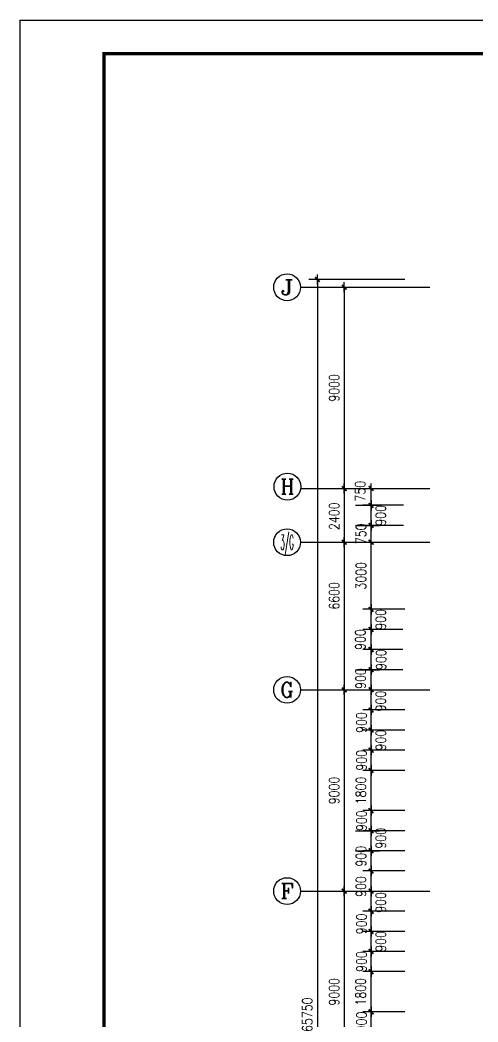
# Model space of a CAD drawing. Extents: x -55219 to 470149, y 494712 to 780039.
# Drawn here: x 78170 to 98620, y 638083 to 682881 of the extents above; entities that cross this region are included whole.
import ezdxf
from ezdxf.enums import TextEntityAlignment as Align

# ---------------------------------------------------------------- set-up
doc = ezdxf.new("R2010")
doc.units = 0
doc.header["$LTSCALE"] = 1500
doc.header["$MEASUREMENT"] = 0
doc.layers.get('0').update_dxf_attribs({"linetype": 'CONTINUOUS'})
doc.layers.get('DEFPOINTS').update_dxf_attribs({"linetype": 'CONTINUOUS'})
for name, color, linetype in [('AXIS', 3, 'CONTINUOUS'), ('AXIS_TEXT', 7, 'CONTINUOUS'), ('PUB_DIM', 3, 'CONTINUOUS'), ('PUB_TITLE', 4, 'CONTINUOUS')]:
    doc.layers.add(name, color=color, linetype=linetype)
doc.styles.add('COMPLEX', font='COMPLEX')
doc.styles.add('DIM_FONT', font='SIMPLEX.shx', dxfattribs={"width": 0.8})
doc.dimstyles.new('AXIS150', dxfattribs={"dimscale": 1.5, "dimtxt": 300, "dimasz": 1, "dimexe": 250, "dimexo": 300, "dimgap": 150, "dimtad": 1, "dimdec": 0, "dimzin": 0, "dimdsep": 46, "dimtxsty": 'DIM_FONT', "dimblk": '_DIMX', "dimcen": 0.09, "dimse1": 1, "dimse2": 1, "dimclrt": 7, "dimadec": 0, "dimazin": 0, "dimtfac": 1, "dimtdec": 0, "dimtix": 1, "dimtmove": 2, "dimatfit": 3, "dimldrblk": '_DIMX', "dimfxl": 1, "dimtolj": 1, "dimtzin": 0, "dimarcsym": 0})
doc.dimstyles.new('DIMA150', dxfattribs={"dimscale": 1.5, "dimtxt": 300, "dimasz": 1, "dimexe": 250, "dimexo": 300, "dimgap": 150, "dimtad": 1, "dimdec": 0, "dimzin": 0, "dimdsep": 46, "dimtxsty": 'DIM_FONT', "dimblk": '_DIMX', "dimcen": 0.09, "dimse1": 1, "dimclrt": 7, "dimadec": 0, "dimazin": 0, "dimtfac": 1, "dimtdec": 0, "dimtix": 1, "dimtmove": 2, "dimatfit": 3, "dimldrblk": '_DIMX', "dimfxl": 1, "dimtolj": 1, "dimtzin": 0, "dimarcsym": 0})
doc.dimstyles.new('DIMB150', dxfattribs={"dimscale": 1.5, "dimtxt": 300, "dimasz": 1, "dimexe": 250, "dimexo": 300, "dimgap": 150, "dimtad": 1, "dimdec": 0, "dimzin": 0, "dimdsep": 46, "dimtxsty": 'DIM_FONT', "dimblk": '_DIMX', "dimcen": 0.09, "dimse2": 1, "dimclrt": 7, "dimadec": 0, "dimazin": 0, "dimtfac": 1, "dimtdec": 0, "dimtix": 1, "dimtmove": 2, "dimatfit": 3, "dimldrblk": '_DIMX', "dimfxl": 1, "dimtolj": 1, "dimtzin": 0, "dimarcsym": 0})
doc.dimstyles.new('DIMN150', dxfattribs={"dimscale": 1.5, "dimtxt": 300, "dimasz": 1, "dimexe": 250, "dimexo": 300, "dimgap": 150, "dimtad": 1, "dimdec": 0, "dimzin": 0, "dimdsep": 46, "dimtxsty": 'DIM_FONT', "dimblk": '_DIMX', "dimcen": 0.09, "dimclrt": 7, "dimadec": 0, "dimazin": 0, "dimtfac": 1, "dimtdec": 0, "dimtix": 1, "dimtmove": 2, "dimatfit": 3, "dimldrblk": '_DIMX', "dimfxl": 1, "dimtolj": 1, "dimtzin": 0, "dimarcsym": 0})

# ---------------------------------------------------------------- blocks, each defined once
blk = doc.blocks.new('_AXISO')
blk.add_circle((0, 0), 0.5)
at = {"layer": 'AXIS_TEXT', "style": 'COMPLEX', "width": 1.041667}
blk.add_attdef('A', text='', height=0.56, dxfattribs=at).set_placement((-0.25, -0.28), (0.25, -0.28), align=Align.FIT)
blk = doc.blocks.new('_DIMX')
blk.add_line((-150, 0), (150, 0))
at = {"const_width": 50}
blk.add_lwpolyline([(-70, -70), (70, 70)], dxfattribs=at)
blk = doc.blocks.new('*D100')
at = {"color": 0, "linetype": 'ByBlock'}
blk.add_line((92647, 661931), (92647, 659534), dxfattribs=at)
at = {"layer": 'DEFPOINTS', "color": 0, "linetype": 'ByBlock'}
for p in [(96474, 661933), (92647, 659533), (96474, 659533)]:
    blk.add_point(p, dxfattribs=at)
at = {"color": 0, "linetype": 'ByBlock', "xscale": 1.5, "yscale": 1.5, "zscale": 1.5}
for p, rotation in [((92647, 661933), 90), ((92647, 659533), 270)]:
    blk.add_blockref('_DIMX', p, dxfattribs=dict(at, rotation=rotation))
at = {"color": 7, "linetype": 'ByBlock', "insert": (92197, 660695), "char_height": 450, "attachment_point": 5, "rotation": 90, "style": 'DIM_FONT'}
blk.add_mtext('\\A1;2400', dxfattribs=at)
blk = doc.blocks.new('*D101')
at = {"color": 0, "linetype": 'ByBlock'}
blk.add_line((92647, 659531), (92647, 652934), dxfattribs=at)
at = {"layer": 'DEFPOINTS', "color": 0, "linetype": 'ByBlock'}
for p in [(96474, 659533), (92647, 652933), (96474, 652933)]:
    blk.add_point(p, dxfattribs=at)
at = {"color": 0, "linetype": 'ByBlock', "xscale": 1.5, "yscale": 1.5, "zscale": 1.5}
for p, rotation in [((92647, 659533), 90), ((92647, 652933), 270)]:
    blk.add_blockref('_DIMX', p, dxfattribs=dict(at, rotation=rotation))
at = {"color": 7, "linetype": 'ByBlock', "insert": (92197, 657133), "char_height": 450, "attachment_point": 5, "rotation": 90, "style": 'DIM_FONT'}
blk.add_mtext('\\A1;6600', dxfattribs=at)
blk = doc.blocks.new('*D102')
at = {"color": 0, "linetype": 'ByBlock'}
blk.add_line((92647, 670931), (92647, 661934), dxfattribs=at)
at = {"layer": 'DEFPOINTS', "color": 0, "linetype": 'ByBlock'}
for p in [(96474, 670933), (92647, 661933), (96474, 661933)]:
    blk.add_point(p, dxfattribs=at)
at = {"color": 0, "linetype": 'ByBlock', "xscale": 1.5, "yscale": 1.5, "zscale": 1.5}
for p, rotation in [((92647, 670933), 90), ((92647, 661933), 270)]:
    blk.add_blockref('_DIMX', p, dxfattribs=dict(at, rotation=rotation))
at = {"color": 7, "linetype": 'ByBlock', "insert": (92197, 666433), "char_height": 450, "attachment_point": 5, "rotation": 90, "style": 'DIM_FONT'}
blk.add_mtext('\\A1;9000', dxfattribs=at)
blk = doc.blocks.new('*D103')
at = {"color": 0, "linetype": 'ByBlock'}
blk.add_line((92647, 652931), (92647, 643934), dxfattribs=at)
at = {"layer": 'DEFPOINTS', "color": 0, "linetype": 'ByBlock'}
for p in [(96474, 652933), (92647, 643933), (96474, 643933)]:
    blk.add_point(p, dxfattribs=at)
at = {"color": 0, "linetype": 'ByBlock', "xscale": 1.5, "yscale": 1.5, "zscale": 1.5}
for p, rotation in [((92647, 652933), 90), ((92647, 643933), 270)]:
    blk.add_blockref('_DIMX', p, dxfattribs=dict(at, rotation=rotation))
at = {"color": 7, "linetype": 'ByBlock', "insert": (92197, 648433), "char_height": 450, "attachment_point": 5, "rotation": 90, "style": 'DIM_FONT'}
blk.add_mtext('\\A1;9000', dxfattribs=at)
blk = doc.blocks.new('*D104')
at = {"color": 0, "linetype": 'ByBlock'}
blk.add_line((92647, 643931), (92647, 634934), dxfattribs=at)
at = {"layer": 'DEFPOINTS', "color": 0, "linetype": 'ByBlock'}
for p in [(96474, 643933), (92647, 634933), (96474, 634933)]:
    blk.add_point(p, dxfattribs=at)
at = {"color": 0, "linetype": 'ByBlock', "xscale": 1.5, "yscale": 1.5, "zscale": 1.5}
for p, rotation in [((92647, 643933), 90), ((92647, 634933), 270)]:
    blk.add_blockref('_DIMX', p, dxfattribs=dict(at, rotation=rotation))
at = {"color": 7, "linetype": 'ByBlock', "insert": (92197, 639433), "char_height": 450, "attachment_point": 5, "rotation": 90, "style": 'DIM_FONT'}
blk.add_mtext('\\A1;9000', dxfattribs=at)
blk = doc.blocks.new('*D107')
at = {"color": 0, "linetype": 'ByBlock'}
for p, q in [((95355, 671281), (91072, 671281)), ((91447, 671280), (91447, 605533)), ((95355, 605531), (91072, 605531))]:
    blk.add_line(p, q, dxfattribs=at)
at = {"layer": 'DEFPOINTS', "color": 0, "linetype": 'ByBlock'}
for p in [(95805, 671281), (91447, 605531), (95805, 605531)]:
    blk.add_point(p, dxfattribs=at)
at = {"color": 0, "linetype": 'ByBlock', "xscale": 1.5, "yscale": 1.5, "zscale": 1.5}
for p, rotation in [((91447, 671281), 90), ((91447, 605531), 270)]:
    blk.add_blockref('_DIMX', p, dxfattribs=dict(at, rotation=rotation))
at = {"color": 7, "linetype": 'ByBlock', "insert": (90997, 638406), "char_height": 450, "attachment_point": 5, "rotation": 90, "style": 'DIM_FONT'}
blk.add_mtext('\\A1;65750', dxfattribs=at)
blk = doc.blocks.new('*D582')
at = {"color": 0, "linetype": 'ByBlock'}
for p, q in [((95355, 638533), (93472, 638533)), ((93847, 637634), (93847, 638531)), ((95355, 637633), (93472, 637633))]:
    blk.add_line(p, q, dxfattribs=at)
at = {"layer": 'DEFPOINTS', "color": 0, "linetype": 'ByBlock'}
for p in [(93847, 638533), (95805, 638533), (95805, 637633)]:
    blk.add_point(p, dxfattribs=at)
at = {"color": 0, "linetype": 'ByBlock', "xscale": 1.5, "yscale": 1.5, "zscale": 1.5}
for p, rotation in [((93847, 638533), 90), ((93847, 637633), 270)]:
    blk.add_blockref('_DIMX', p, dxfattribs=dict(at, rotation=rotation))
at = {"color": 7, "linetype": 'ByBlock', "insert": (93418, 638083), "char_height": 450, "attachment_point": 5, "rotation": 90, "style": 'DIM_FONT'}
blk.add_mtext('\\A1;900', dxfattribs=at)
blk = doc.blocks.new('*D583')
at = {"color": 0, "linetype": 'ByBlock'}
for p, q in [((95355, 640333), (93472, 640333)), ((93847, 638534), (93847, 640331)), ((95355, 638533), (93472, 638533))]:
    blk.add_line(p, q, dxfattribs=at)
at = {"layer": 'DEFPOINTS', "color": 0, "linetype": 'ByBlock'}
for p in [(93847, 640333), (95805, 640333), (95805, 638533)]:
    blk.add_point(p, dxfattribs=at)
at = {"color": 0, "linetype": 'ByBlock', "xscale": 1.5, "yscale": 1.5, "zscale": 1.5}
for p, rotation in [((93847, 640333), 90), ((93847, 638533), 270)]:
    blk.add_blockref('_DIMX', p, dxfattribs=dict(at, rotation=rotation))
at = {"color": 7, "linetype": 'ByBlock', "insert": (93383, 639433), "char_height": 450, "attachment_point": 5, "rotation": 90, "style": 'DIM_FONT'}
blk.add_mtext('\\A1;1800', dxfattribs=at)
blk = doc.blocks.new('*D584')
at = {"color": 0, "linetype": 'ByBlock'}
for p, q in [((95355, 641233), (93472, 641233)), ((93847, 640334), (93847, 641231)), ((95355, 640333), (93472, 640333))]:
    blk.add_line(p, q, dxfattribs=at)
at = {"layer": 'DEFPOINTS', "color": 0, "linetype": 'ByBlock'}
for p in [(93847, 641233), (95805, 641233), (95805, 640333)]:
    blk.add_point(p, dxfattribs=at)
at = {"color": 0, "linetype": 'ByBlock', "xscale": 1.5, "yscale": 1.5, "zscale": 1.5}
for p, rotation in [((93847, 641233), 90), ((93847, 640333), 270)]:
    blk.add_blockref('_DIMX', p, dxfattribs=dict(at, rotation=rotation))
at = {"color": 7, "linetype": 'ByBlock', "insert": (93418, 640783), "char_height": 450, "attachment_point": 5, "rotation": 90, "style": 'DIM_FONT'}
blk.add_mtext('\\A1;900', dxfattribs=at)
blk = doc.blocks.new('*D585')
at = {"color": 0, "linetype": 'ByBlock'}
for p, q in [((95355, 642133), (93472, 642133)), ((93847, 641234), (93847, 642131)), ((95355, 641233), (93472, 641233))]:
    blk.add_line(p, q, dxfattribs=at)
at = {"layer": 'DEFPOINTS', "color": 0, "linetype": 'ByBlock'}
for p in [(93847, 642133), (95805, 642133), (95805, 641233)]:
    blk.add_point(p, dxfattribs=at)
at = {"color": 0, "linetype": 'ByBlock', "xscale": 1.5, "yscale": 1.5, "zscale": 1.5}
for p, rotation in [((93847, 642133), 90), ((93847, 641233), 270)]:
    blk.add_blockref('_DIMX', p, dxfattribs=dict(at, rotation=rotation))
at = {"color": 7, "linetype": 'ByBlock', "insert": (94282, 641683), "char_height": 450, "attachment_point": 5, "rotation": 90, "style": 'DIM_FONT'}
blk.add_mtext('\\A1;900', dxfattribs=at)
blk = doc.blocks.new('*D586')
at = {"color": 0, "linetype": 'ByBlock'}
for p, q in [((95355, 643033), (93472, 643033)), ((93847, 642134), (93847, 643031)), ((95355, 642133), (93472, 642133))]:
    blk.add_line(p, q, dxfattribs=at)
at = {"layer": 'DEFPOINTS', "color": 0, "linetype": 'ByBlock'}
for p in [(93847, 643033), (95805, 643033), (95805, 642133)]:
    blk.add_point(p, dxfattribs=at)
at = {"color": 0, "linetype": 'ByBlock', "xscale": 1.5, "yscale": 1.5, "zscale": 1.5}
for p, rotation in [((93847, 643033), 90), ((93847, 642133), 270)]:
    blk.add_blockref('_DIMX', p, dxfattribs=dict(at, rotation=rotation))
at = {"color": 7, "linetype": 'ByBlock', "insert": (93418, 642470), "char_height": 450, "attachment_point": 5, "rotation": 90, "style": 'DIM_FONT'}
blk.add_mtext('\\A1;900', dxfattribs=at)
blk = doc.blocks.new('*D587')
at = {"color": 0, "linetype": 'ByBlock'}
for p, q in [((93847, 643034), (93847, 643931)), ((95355, 643033), (93472, 643033))]:
    blk.add_line(p, q, dxfattribs=at)
at = {"layer": 'DEFPOINTS', "color": 0, "linetype": 'ByBlock'}
for p in [(93847, 643933), (95805, 643933), (95805, 643033)]:
    blk.add_point(p, dxfattribs=at)
at = {"color": 0, "linetype": 'ByBlock', "xscale": 1.5, "yscale": 1.5, "zscale": 1.5}
for p, rotation in [((93847, 643933), 90), ((93847, 643033), 270)]:
    blk.add_blockref('_DIMX', p, dxfattribs=dict(at, rotation=rotation))
at = {"color": 7, "linetype": 'ByBlock', "insert": (94279, 643427), "char_height": 450, "attachment_point": 5, "rotation": 90, "style": 'DIM_FONT'}
blk.add_mtext('\\A1;900', dxfattribs=at)
blk = doc.blocks.new('*D588')
at = {"color": 0, "linetype": 'ByBlock'}
for p, q in [((93150, 653833), (94222, 653833)), ((93847, 652934), (93847, 653831))]:
    blk.add_line(p, q, dxfattribs=at)
at = {"layer": 'DEFPOINTS', "color": 0, "linetype": 'ByBlock'}
for p in [(92700, 653833), (93847, 653833), (92700, 652933)]:
    blk.add_point(p, dxfattribs=at)
at = {"color": 0, "linetype": 'ByBlock', "xscale": 1.5, "yscale": 1.5, "zscale": 1.5}
for p, rotation in [((93847, 653833), 90), ((93847, 652933), 270)]:
    blk.add_blockref('_DIMX', p, dxfattribs=dict(at, rotation=rotation))
at = {"color": 7, "linetype": 'ByBlock', "insert": (93380, 653439), "char_height": 450, "attachment_point": 5, "rotation": 90, "style": 'DIM_FONT'}
blk.add_mtext('\\A1;900', dxfattribs=at)
blk = doc.blocks.new('*D589')
at = {"color": 0, "linetype": 'ByBlock'}
for p, q in [((95269, 654733), (93472, 654733)), ((93847, 653834), (93847, 654731)), ((95269, 653833), (93472, 653833))]:
    blk.add_line(p, q, dxfattribs=at)
at = {"layer": 'DEFPOINTS', "color": 0, "linetype": 'ByBlock'}
for p in [(93847, 654733), (95719, 654733), (95719, 653833)]:
    blk.add_point(p, dxfattribs=at)
at = {"color": 0, "linetype": 'ByBlock', "xscale": 1.5, "yscale": 1.5, "zscale": 1.5}
for p, rotation in [((93847, 654733), 90), ((93847, 653833), 270)]:
    blk.add_blockref('_DIMX', p, dxfattribs=dict(at, rotation=rotation))
at = {"color": 7, "linetype": 'ByBlock', "insert": (94293, 654283), "char_height": 450, "attachment_point": 5, "rotation": 90, "style": 'DIM_FONT'}
blk.add_mtext('\\A1;900', dxfattribs=at)
blk = doc.blocks.new('*D590')
at = {"color": 0, "linetype": 'ByBlock'}
for p, q in [((95269, 655633), (93472, 655633)), ((93847, 654734), (93847, 655631)), ((95269, 654733), (93472, 654733))]:
    blk.add_line(p, q, dxfattribs=at)
at = {"layer": 'DEFPOINTS', "color": 0, "linetype": 'ByBlock'}
for p in [(93847, 655633), (95719, 655633), (95719, 654733)]:
    blk.add_point(p, dxfattribs=at)
at = {"color": 0, "linetype": 'ByBlock', "xscale": 1.5, "yscale": 1.5, "zscale": 1.5}
for p, rotation in [((93847, 655633), 90), ((93847, 654733), 270)]:
    blk.add_blockref('_DIMX', p, dxfattribs=dict(at, rotation=rotation))
at = {"color": 7, "linetype": 'ByBlock', "insert": (93366, 655183), "char_height": 450, "attachment_point": 5, "rotation": 90, "style": 'DIM_FONT'}
blk.add_mtext('\\A1;900', dxfattribs=at)
blk = doc.blocks.new('*D591')
at = {"color": 0, "linetype": 'ByBlock'}
for p, q in [((95269, 656533), (93472, 656533)), ((93847, 655634), (93847, 656531)), ((95269, 655633), (93472, 655633))]:
    blk.add_line(p, q, dxfattribs=at)
at = {"layer": 'DEFPOINTS', "color": 0, "linetype": 'ByBlock'}
for p in [(93847, 656533), (95719, 656533), (95719, 655633)]:
    blk.add_point(p, dxfattribs=at)
at = {"color": 0, "linetype": 'ByBlock', "xscale": 1.5, "yscale": 1.5, "zscale": 1.5}
for p, rotation in [((93847, 656533), 90), ((93847, 655633), 270)]:
    blk.add_blockref('_DIMX', p, dxfattribs=dict(at, rotation=rotation))
at = {"color": 7, "linetype": 'ByBlock', "insert": (94279, 656083), "char_height": 450, "attachment_point": 5, "rotation": 90, "style": 'DIM_FONT'}
blk.add_mtext('\\A1;900', dxfattribs=at)
blk = doc.blocks.new('*D592')
at = {"color": 0, "linetype": 'ByBlock'}
for p, q in [((93847, 656534), (93847, 659531)), ((95355, 656533), (93472, 656533))]:
    blk.add_line(p, q, dxfattribs=at)
at = {"layer": 'DEFPOINTS', "color": 0, "linetype": 'ByBlock'}
for p in [(93847, 659533), (95805, 659533), (95805, 656533)]:
    blk.add_point(p, dxfattribs=at)
at = {"color": 0, "linetype": 'ByBlock', "xscale": 1.5, "yscale": 1.5, "zscale": 1.5}
for p, rotation in [((93847, 659533), 90), ((93847, 656533), 270)]:
    blk.add_blockref('_DIMX', p, dxfattribs=dict(at, rotation=rotation))
at = {"color": 7, "linetype": 'ByBlock', "insert": (93397, 658033), "char_height": 450, "attachment_point": 5, "rotation": 90, "style": 'DIM_FONT'}
blk.add_mtext('\\A1;3000', dxfattribs=at)
blk = doc.blocks.new('*D593')
at = {"color": 0, "linetype": 'ByBlock'}
for p, q in [((93150, 660283), (94222, 660283)), ((93847, 660284), (93847, 660286)), ((93847, 659533), (93847, 660283)), ((93847, 659531), (93847, 659530))]:
    blk.add_line(p, q, dxfattribs=at)
at = {"layer": 'DEFPOINTS', "color": 0, "linetype": 'ByBlock'}
for p in [(92700, 660283), (93847, 660283), (92700, 659533)]:
    blk.add_point(p, dxfattribs=at)
at = {"color": 0, "linetype": 'ByBlock', "xscale": 1.5, "yscale": 1.5, "zscale": 1.5}
for p, rotation in [((93847, 660283), 270), ((93847, 659533), 90)]:
    blk.add_blockref('_DIMX', p, dxfattribs=dict(at, rotation=rotation))
at = {"color": 7, "linetype": 'ByBlock', "insert": (93397, 659908), "char_height": 450, "attachment_point": 5, "rotation": 90, "style": 'DIM_FONT'}
blk.add_mtext('\\A1;750', dxfattribs=at)
blk = doc.blocks.new('*D594')
at = {"color": 0, "linetype": 'ByBlock'}
for p, q in [((95293, 661183), (93472, 661183)), ((93847, 660284), (93847, 661181)), ((95293, 660283), (93472, 660283))]:
    blk.add_line(p, q, dxfattribs=at)
at = {"layer": 'DEFPOINTS', "color": 0, "linetype": 'ByBlock'}
for p in [(93847, 661183), (95743, 661183), (95743, 660283)]:
    blk.add_point(p, dxfattribs=at)
at = {"color": 0, "linetype": 'ByBlock', "xscale": 1.5, "yscale": 1.5, "zscale": 1.5}
for p, rotation in [((93847, 661183), 90), ((93847, 660283), 270)]:
    blk.add_blockref('_DIMX', p, dxfattribs=dict(at, rotation=rotation))
at = {"color": 7, "linetype": 'ByBlock', "insert": (94279, 660733), "char_height": 450, "attachment_point": 5, "rotation": 90, "style": 'DIM_FONT'}
blk.add_mtext('\\A1;900', dxfattribs=at)
blk = doc.blocks.new('*D595')
at = {"color": 0, "linetype": 'ByBlock'}
for p, q in [((93847, 661184), (93847, 661931)), ((93150, 661183), (94222, 661183))]:
    blk.add_line(p, q, dxfattribs=at)
at = {"layer": 'DEFPOINTS', "color": 0, "linetype": 'ByBlock'}
for p in [(92700, 661933), (93847, 661933), (92700, 661183)]:
    blk.add_point(p, dxfattribs=at)
at = {"color": 0, "linetype": 'ByBlock', "xscale": 1.5, "yscale": 1.5, "zscale": 1.5}
for p, rotation in [((93847, 661933), 90), ((93847, 661183), 270)]:
    blk.add_blockref('_DIMX', p, dxfattribs=dict(at, rotation=rotation))
at = {"color": 7, "linetype": 'ByBlock', "insert": (93362, 661814), "char_height": 450, "attachment_point": 5, "rotation": 90, "style": 'DIM_FONT'}
blk.add_mtext('\\A1;750', dxfattribs=at)
blk = doc.blocks.new('*D606')
at = {"color": 0, "linetype": 'ByBlock'}
for p, q in [((95355, 652033), (93472, 652033)), ((93847, 651134), (93847, 652031)), ((95355, 651133), (93472, 651133))]:
    blk.add_line(p, q, dxfattribs=at)
at = {"layer": 'DEFPOINTS', "color": 0, "linetype": 'ByBlock'}
for p in [(93847, 652033), (95805, 652033), (95805, 651133)]:
    blk.add_point(p, dxfattribs=at)
at = {"color": 0, "linetype": 'ByBlock', "xscale": 1.5, "yscale": 1.5, "zscale": 1.5}
for p, rotation in [((93847, 652033), 90), ((93847, 651133), 270)]:
    blk.add_blockref('_DIMX', p, dxfattribs=dict(at, rotation=rotation))
at = {"color": 7, "linetype": 'ByBlock', "insert": (93418, 651470), "char_height": 450, "attachment_point": 5, "rotation": 90, "style": 'DIM_FONT'}
blk.add_mtext('\\A1;900', dxfattribs=at)
blk = doc.blocks.new('*D605')
at = {"color": 0, "linetype": 'ByBlock'}
for p, q in [((95355, 651133), (93472, 651133)), ((93847, 650234), (93847, 651131)), ((95355, 650233), (93472, 650233))]:
    blk.add_line(p, q, dxfattribs=at)
at = {"layer": 'DEFPOINTS', "color": 0, "linetype": 'ByBlock'}
for p in [(93847, 651133), (95805, 651133), (95805, 650233)]:
    blk.add_point(p, dxfattribs=at)
at = {"color": 0, "linetype": 'ByBlock', "xscale": 1.5, "yscale": 1.5, "zscale": 1.5}
for p, rotation in [((93847, 651133), 90), ((93847, 650233), 270)]:
    blk.add_blockref('_DIMX', p, dxfattribs=dict(at, rotation=rotation))
at = {"color": 7, "linetype": 'ByBlock', "insert": (94282, 650683), "char_height": 450, "attachment_point": 5, "rotation": 90, "style": 'DIM_FONT'}
blk.add_mtext('\\A1;900', dxfattribs=at)
blk = doc.blocks.new('*D604')
at = {"color": 0, "linetype": 'ByBlock'}
for p, q in [((95355, 650233), (93472, 650233)), ((93847, 649334), (93847, 650231)), ((95355, 649333), (93472, 649333))]:
    blk.add_line(p, q, dxfattribs=at)
at = {"layer": 'DEFPOINTS', "color": 0, "linetype": 'ByBlock'}
for p in [(93847, 650233), (95805, 650233), (95805, 649333)]:
    blk.add_point(p, dxfattribs=at)
at = {"color": 0, "linetype": 'ByBlock', "xscale": 1.5, "yscale": 1.5, "zscale": 1.5}
for p, rotation in [((93847, 650233), 90), ((93847, 649333), 270)]:
    blk.add_blockref('_DIMX', p, dxfattribs=dict(at, rotation=rotation))
at = {"color": 7, "linetype": 'ByBlock', "insert": (93418, 649783), "char_height": 450, "attachment_point": 5, "rotation": 90, "style": 'DIM_FONT'}
blk.add_mtext('\\A1;900', dxfattribs=at)
blk = doc.blocks.new('*D603')
at = {"color": 0, "linetype": 'ByBlock'}
for p, q in [((95355, 649333), (93472, 649333)), ((93847, 647534), (93847, 649331)), ((95355, 647533), (93472, 647533))]:
    blk.add_line(p, q, dxfattribs=at)
at = {"layer": 'DEFPOINTS', "color": 0, "linetype": 'ByBlock'}
for p in [(93847, 649333), (95805, 649333), (95805, 647533)]:
    blk.add_point(p, dxfattribs=at)
at = {"color": 0, "linetype": 'ByBlock', "xscale": 1.5, "yscale": 1.5, "zscale": 1.5}
for p, rotation in [((93847, 649333), 90), ((93847, 647533), 270)]:
    blk.add_blockref('_DIMX', p, dxfattribs=dict(at, rotation=rotation))
at = {"color": 7, "linetype": 'ByBlock', "insert": (93393, 648433), "char_height": 450, "attachment_point": 5, "rotation": 90, "style": 'DIM_FONT'}
blk.add_mtext('\\A1;1800', dxfattribs=at)
blk = doc.blocks.new('*D602')
at = {"color": 0, "linetype": 'ByBlock'}
for p, q in [((95355, 647533), (93472, 647533)), ((93847, 646634), (93847, 647531)), ((95355, 646633), (93472, 646633))]:
    blk.add_line(p, q, dxfattribs=at)
at = {"layer": 'DEFPOINTS', "color": 0, "linetype": 'ByBlock'}
for p in [(93847, 647533), (95805, 647533), (95805, 646633)]:
    blk.add_point(p, dxfattribs=at)
at = {"color": 0, "linetype": 'ByBlock', "xscale": 1.5, "yscale": 1.5, "zscale": 1.5}
for p, rotation in [((93847, 647533), 90), ((93847, 646633), 270)]:
    blk.add_blockref('_DIMX', p, dxfattribs=dict(at, rotation=rotation))
at = {"color": 7, "linetype": 'ByBlock', "insert": (93418, 647083), "char_height": 450, "attachment_point": 5, "rotation": 90, "style": 'DIM_FONT'}
blk.add_mtext('\\A1;900', dxfattribs=at)
blk = doc.blocks.new('*D601')
at = {"color": 0, "linetype": 'ByBlock'}
for p, q in [((93150, 646633), (94222, 646633)), ((93847, 645734), (93847, 646631)), ((93150, 645733), (94222, 645733))]:
    blk.add_line(p, q, dxfattribs=at)
at = {"layer": 'DEFPOINTS', "color": 0, "linetype": 'ByBlock'}
for p in [(92700, 646633), (93847, 646633), (92700, 645733)]:
    blk.add_point(p, dxfattribs=at)
at = {"color": 0, "linetype": 'ByBlock', "xscale": 1.5, "yscale": 1.5, "zscale": 1.5}
for p, rotation in [((93847, 646633), 90), ((93847, 645733), 270)]:
    blk.add_blockref('_DIMX', p, dxfattribs=dict(at, rotation=rotation))
at = {"color": 7, "linetype": 'ByBlock', "insert": (94282, 646295), "char_height": 450, "attachment_point": 5, "rotation": 90, "style": 'DIM_FONT'}
blk.add_mtext('\\A1;900', dxfattribs=at)
blk = doc.blocks.new('*D607')
at = {"color": 0, "linetype": 'ByBlock'}
for p, q in [((93847, 652034), (93847, 652931)), ((95355, 652033), (93472, 652033))]:
    blk.add_line(p, q, dxfattribs=at)
at = {"layer": 'DEFPOINTS', "color": 0, "linetype": 'ByBlock'}
for p in [(93847, 652933), (95805, 652933), (95805, 652033)]:
    blk.add_point(p, dxfattribs=at)
at = {"color": 0, "linetype": 'ByBlock', "xscale": 1.5, "yscale": 1.5, "zscale": 1.5}
for p, rotation in [((93847, 652933), 90), ((93847, 652033), 270)]:
    blk.add_blockref('_DIMX', p, dxfattribs=dict(at, rotation=rotation))
at = {"color": 7, "linetype": 'ByBlock', "insert": (94279, 652427), "char_height": 450, "attachment_point": 5, "rotation": 90, "style": 'DIM_FONT'}
blk.add_mtext('\\A1;900', dxfattribs=at)
blk = doc.blocks.new('*D600')
at = {"color": 0, "linetype": 'ByBlock'}
for p, q in [((95355, 645733), (93472, 645733)), ((93847, 644834), (93847, 645731)), ((95355, 644833), (93472, 644833))]:
    blk.add_line(p, q, dxfattribs=at)
at = {"layer": 'DEFPOINTS', "color": 0, "linetype": 'ByBlock'}
for p in [(93847, 645733), (95805, 645733), (95805, 644833)]:
    blk.add_point(p, dxfattribs=at)
at = {"color": 0, "linetype": 'ByBlock', "xscale": 1.5, "yscale": 1.5, "zscale": 1.5}
for p, rotation in [((93847, 645733), 90), ((93847, 644833), 270)]:
    blk.add_blockref('_DIMX', p, dxfattribs=dict(at, rotation=rotation))
at = {"color": 7, "linetype": 'ByBlock', "insert": (93397, 645492), "char_height": 450, "attachment_point": 5, "rotation": 90, "style": 'DIM_FONT'}
blk.add_mtext('\\A1;900', dxfattribs=at)
blk = doc.blocks.new('*D599')
at = {"color": 0, "linetype": 'ByBlock'}
for p, q in [((95355, 644833), (93472, 644833)), ((93847, 643934), (93847, 644831))]:
    blk.add_line(p, q, dxfattribs=at)
at = {"layer": 'DEFPOINTS', "color": 0, "linetype": 'ByBlock'}
for p in [(93847, 644833), (95805, 644833), (95805, 643933)]:
    blk.add_point(p, dxfattribs=at)
at = {"color": 0, "linetype": 'ByBlock', "xscale": 1.5, "yscale": 1.5, "zscale": 1.5}
for p, rotation in [((93847, 644833), 90), ((93847, 643933), 270)]:
    blk.add_blockref('_DIMX', p, dxfattribs=dict(at, rotation=rotation))
at = {"color": 7, "linetype": 'ByBlock', "insert": (93394, 644136), "char_height": 450, "attachment_point": 5, "rotation": 90, "style": 'DIM_FONT'}
blk.add_mtext('\\A1;900', dxfattribs=at)

msp = doc.modelspace()

# ---------------------------------------------------------------- linework, layer by layer
at = {"layer": 'AXIS'}
for p, q in [((90696.8, 670932.9), (96474.2, 670932.9)), ((90696.8, 661932.9), (96474.2, 661932.9)), ((90696.8, 659532.9), (96474.2, 659532.9)), ((90696.8, 652932.9), (96474.2, 652932.9)), ((90696.8, 643932.9), (96474.2, 643932.9))]:
    msp.add_line(p, q, dxfattribs=at)
at = {"layer": 'PUB_TITLE'}
msp.add_lwpolyline([(78169.5, 593781.4), (78169.5, 682881.4), (204319.5, 682881.4), (204319.5, 593781.4)], close=True, dxfattribs=at)
at = {"layer": 'PUB_TITLE', "const_width": 150}
msp.add_lwpolyline([(81919.5, 595281.4), (202819.5, 595281.4), (202819.5, 681381.4), (81919.5, 681381.4)], close=True, dxfattribs=at)

# ---------------------------------------------------------------- block references
at = {"layer": 'AXIS'}
ref = msp.add_blockref('_AXISO', (90096.8, 670932.9), dxfattribs=dict(at, xscale=1200, yscale=1200, zscale=1200))
ref.add_attrib('A', 'J', dxfattribs={"layer": 'AXIS_TEXT', "height": 672, "rotation": 360, "style": 'COMPLEX', "width": 1.704545}).set_placement((89796.8, 670596.9), (90396.8, 670596.9), align=Align.FIT)
ref = msp.add_blockref('_AXISO', (90112.6, 662017.1), dxfattribs=dict(at, xscale=1200, yscale=1200, zscale=1200))
ref.add_attrib('A', 'H', dxfattribs={"layer": 'AXIS_TEXT', "height": 672, "rotation": 360, "style": 'COMPLEX', "width": 0.9375}).set_placement((89812.6, 661681.1), (90412.6, 661681.1), align=Align.FIT)
ref = msp.add_blockref('_AXISO', (90096.8, 659532.9), dxfattribs=dict(at, xscale=1200, yscale=1200, zscale=1200))
ref.add_attrib('A', '3/G', dxfattribs={"layer": 'AXIS_TEXT', "height": 672, "style": 'COMPLEX', "width": 0.317797}).set_placement((89796.8, 659196.9), (90396.8, 659196.9), align=Align.FIT)
at = {"layer": 'AXIS', "xscale": 1200, "yscale": 1200, "zscale": 1200}
msp.add_blockref('_AXISO', (90096.8, 652932.9), dxfattribs=at).add_auto_attribs({'A': 'G'})
at = {"layer": 'AXIS'}
ref = msp.add_blockref('_AXISO', (90096.8, 643932.9), dxfattribs=dict(at, xscale=1200, yscale=1200, zscale=1200))
ref.add_attrib('A', 'F', dxfattribs={"layer": 'AXIS_TEXT', "height": 672, "style": 'COMPLEX', "width": 1.171875}).set_placement((89796.8, 643596.9), (90396.8, 643596.9), align=Align.FIT)

# ---------------------------------------------------------------- dimensions: what is measured, and where the dimension line sits
for base, p1, p2, picture, middle in [((92646.8, 661932.9), (96474.2, 670932.9), (96474.2, 661932.9), '*D102', (92196.8, 666432.9)), ((92646.8, 659532.9), (96474.2, 661932.9), (96474.2, 659532.9), '*D100', (92196.8, 660695.4)), ((92646.8, 652932.9), (96474.2, 659532.9), (96474.2, 652932.9), '*D101', (92196.8, 657132.9)), ((92646.8, 643932.9), (96474.2, 652932.9), (96474.2, 643932.9), '*D103', (92196.8, 648432.9)), ((92646.8, 634932.9), (96474.2, 643932.9), (96474.2, 634932.9), '*D104', (92196.8, 639432.9))]:
    dim = msp.add_linear_dim(base=base, p1=p1, p2=p2, angle=90, dimstyle='AXIS150', dxfattribs=at)
    dim.commit()
    dim.dimension.update_dxf_attribs({"geometry": picture, "text_midpoint": middle, "dimtype": 160})
at = {"layer": 'PUB_DIM'}
for p1, p2, distance, dimstyle, picture, middle in [((95804.9, 671281.4), (95804.9, 605531.4), -4358.1, 'DIMN150', '*D107', (90996.8, 638406.4)), ((92699.5, 659532.9), (92699.5, 660282.9), -1147.2, 'DIMA150', '*D593', (93396.8, 659907.9)), ((95804.9, 656532.9), (95804.9, 659532.9), 1958.1, 'DIMB150', '*D592', (93396.8, 658032.9))]:
    dim = msp.add_aligned_dim(p1=p1, p2=p2, distance=distance, dimstyle=dimstyle, dxfattribs=at)
    dim.commit()
    dim.dimension.update_dxf_attribs({"geometry": picture, "text_midpoint": middle})
for base, p1, p2, dimstyle, picture, middle in [((93846.8, 661932.9), (92699.5, 661182.9), (92699.5, 661932.9), 'DIMB150', '*D595', (93361.9, 661814.2)), ((93846.8, 661182.9), (95742.6, 660282.9), (95742.6, 661182.9), 'DIMN150', '*D594', (94278.8, 660732.9)), ((93846.8, 656532.9), (95719.5, 655632.9), (95719.5, 656532.9), 'DIMN150', '*D591', (94278.8, 656082.9)), ((93846.8, 655632.9), (95719.5, 654732.9), (95719.5, 655632.9), 'DIMN150', '*D590', (93365.7, 655182.9)), ((93846.8, 654732.9), (95719.5, 653832.9), (95719.5, 654732.9), 'DIMN150', '*D589', (94293.1, 654282.9)), ((93846.8, 653832.9), (92699.5, 652932.9), (92699.5, 653832.9), 'DIMA150', '*D588', (93380.2, 653439.2)), ((93846.8, 652932.9), (95804.9, 652032.9), (95804.9, 652932.9), 'DIMB150', '*D607', (94278.8, 652426.7)), ((93846.8, 652032.9), (95804.9, 651132.9), (95804.9, 652032.9), 'DIMN150', '*D606', (93418.1, 651470.4)), ((93846.8, 651132.9), (95804.9, 650232.9), (95804.9, 651132.9), 'DIMN150', '*D605', (94281.7, 650682.9)), ((93846.8, 650232.9), (95804.9, 649332.9), (95804.9, 650232.9), 'DIMN150', '*D604', (93418.1, 649782.9)), ((93846.8, 649332.9), (95804.9, 647532.9), (95804.9, 649332.9), 'DIMN150', '*D603', (93393.3, 648432.9)), ((93846.8, 647532.9), (95804.9, 646632.9), (95804.9, 647532.9), 'DIMN150', '*D602', (93418.1, 647082.9)), ((93846.8, 646632.9), (92699.5, 645732.9), (92699.5, 646632.9), 'DIMN150', '*D601', (94281.7, 646295.4)), ((93846.8, 645732.9), (95804.9, 644832.9), (95804.9, 645732.9), 'DIMN150', '*D600', (93396.8, 645492.2)), ((93846.8, 644832.9), (95804.9, 643932.9), (95804.9, 644832.9), 'DIMA150', '*D599', (93393.9, 644135.6)), ((93846.8, 643932.9), (95804.9, 643032.9), (95804.9, 643932.9), 'DIMB150', '*D587', (94278.8, 643426.7)), ((93846.8, 643032.9), (95804.9, 642132.9), (95804.9, 643032.9), 'DIMN150', '*D586', (93418.1, 642470.4)), ((93846.8, 642132.9), (95804.9, 641232.9), (95804.9, 642132.9), 'DIMN150', '*D585', (94281.7, 641682.9)), ((93846.8, 641232.9), (95804.9, 640332.9), (95804.9, 641232.9), 'DIMN150', '*D584', (93418.1, 640782.9)), ((93846.8, 640332.9), (95804.9, 638532.9), (95804.9, 640332.9), 'DIMN150', '*D583', (93383, 639432.9)), ((93846.8, 638532.9), (95804.9, 637632.9), (95804.9, 638532.9), 'DIMN150', '*D582', (93418.1, 638082.9))]:
    dim = msp.add_linear_dim(base=base, p1=p1, p2=p2, angle=90, dimstyle=dimstyle, dxfattribs=at)
    dim.commit()
    dim.dimension.update_dxf_attribs({"geometry": picture, "text_midpoint": middle, "dimtype": 161})

doc.saveas('drawing.dxf')
